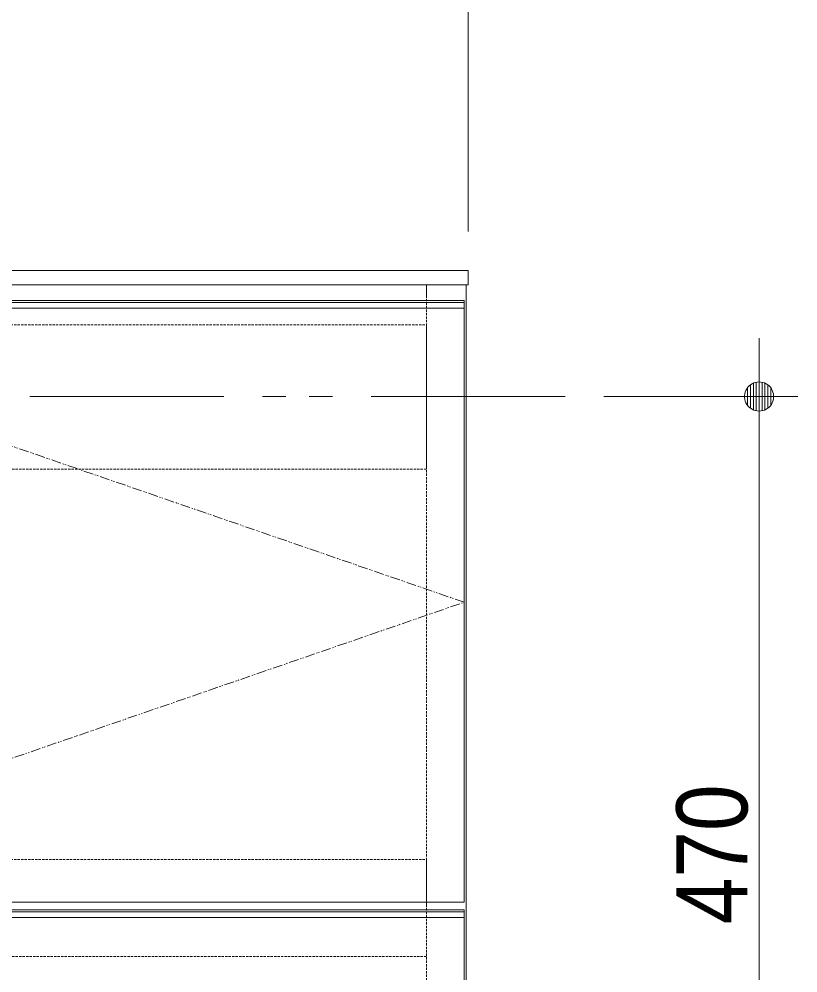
# Model space of a CAD drawing. Units: millimetres, scale not verified. Extents: x -6062 to 6062, y -3045 to 3045.
# Drawn here: x -1849 to -1447.5, y -1742 to -1250.5 of the extents above; entities that cross this region are included whole.
import ezdxf
from ezdxf.enums import TextEntityAlignment as Align

# ---------------------------------------------------------------- set-up
doc = ezdxf.new("R2010")
doc.units = ezdxf.units.MM
doc.header["$LTSCALE"] = 20
doc.linetypes.add('DASHED1', pattern=[1.8, 1.2, -0.6])
doc.linetypes.add('DOUBLE_CHAIN1', pattern=[8.8, 5, -1, 0.6, -0.6, 0.6, -1])
for name, color, linetype, lineweight in [('0-2_2寸法-2', 7, 'Continuous', 9), ('0-3_0', 7, 'Continuous', 9), ('0-4_2寸法-1', 7, 'Continuous', 9), ('0-5_5ボウル・キャビネット', 7, 'Continuous', 9)]:
    doc.layers.add(name, color=color, linetype=linetype, lineweight=lineweight)
doc.styles.add('ＭＳ Ｐゴシック', font='')
doc.styles.get('ＭＳ Ｐゴシック').set_extended_font_data('MS PGothic')

# ---------------------------------------------------------------- blocks, each defined once
blk = doc.blocks.new('_Dot')
at = {"layer": '0-3_0'}
for p, q in [((-10, 0), (-20, 0)), ((9.78, 2), (-9.78, 2)), ((7.99, 6), (-7.99, 6)), ((9.16, -3.98), (-9.16, -3.98)), ((6, -7.98), (-6, -7.98))]:
    blk.add_line(p, q, dxfattribs=at)
for points in [[(10, 0), (9.92, 1.25), (9.69, 2.49), (9.3, 3.68), (8.76, 4.82), (8.09, 5.88), (7.29, 6.85), (6.37, 7.71), (5.36, 8.44), (4.26, 9.05), (3.09, 9.51), (1.87, 9.82), (0.63, 9.98), (-0.63, 9.98), (-1.87, 9.82), (-3.09, 9.51), (-4.26, 9.05), (-5.36, 8.44), (-6.37, 7.71), (-7.29, 6.85), (-8.09, 5.88), (-8.76, 4.82), (-9.3, 3.68), (-9.69, 2.49), (-9.92, 1.25), (-10, 0), (0, 0)], [(-10, 0), (-9.92, -1.25), (-9.69, -2.49), (-9.3, -3.68), (-8.76, -4.82), (-8.09, -5.88), (-7.29, -6.85), (-6.37, -7.71), (-5.36, -8.44), (-4.26, -9.05), (-3.09, -9.51), (-1.87, -9.82), (-0.63, -9.98), (0.63, -9.98), (1.87, -9.82), (3.09, -9.51), (4.26, -9.05), (5.36, -8.44), (6.37, -7.71), (7.29, -6.85), (8.09, -5.88), (8.76, -4.82), (9.3, -3.68), (9.69, -2.49), (9.92, -1.25), (10, 0), (0, 0)]]:
    blk.add_lwpolyline(points, close=True, dxfattribs=at)
blk = doc.blocks.new('グループ-21')
at = {"layer": '0-5_5ボウル・キャビネット', "linetype": 'DASHED1'}
blk.add_line((2970, -34110), (2970, -27880), dxfattribs=at)
at = {"layer": '0-5_5ボウル・キャビネット'}
blk.add_line((2970, -34110), (2970, -34160), dxfattribs=at)
blk = doc.blocks.new('グループ-23')
at = {"layer": '0-5_5ボウル・キャビネット', "linetype": 'DASHED1'}
blk.add_line((2970, -40390), (2970, -34160), dxfattribs=at)
blk = doc.blocks.new('グループ-24')
at = {"layer": '0-5_5ボウル・キャビネット'}
blk.add_line((-14560, -34210), (3360, -34210), dxfattribs=at)
for points in [[(-14560, -34190), (3360, -34190), (3360, -34270), (-14560, -34270)], [(-14560, -34270), (3360, -34270), (3360, -40390), (-14560, -40390)]]:
    blk.add_lwpolyline(points, close=True, dxfattribs=at)
blk = doc.blocks.new('グループ-25')
at = {"layer": '0-5_5ボウル・キャビネット'}
blk.add_line((-14560, -27930), (3360, -27930), dxfattribs=at)
for points in [[(-14560, -27910), (3360, -27910), (3360, -27990), (-14560, -27990)], [(-14560, -27990), (3360, -27990), (3360, -34110), (-14560, -34110)]]:
    blk.add_lwpolyline(points, close=True, dxfattribs=at)
at = {"layer": '0-5_5ボウル・キャビネット', "linetype": 'DOUBLE_CHAIN1'}
blk.add_lwpolyline([(3360, -31020), (-5600, -27930), (-14560, -31020), (-5600, -34110)], close=True, dxfattribs=at)
blk = doc.blocks.new('グループ-26')
at = {"layer": '0-5_5ボウル・キャビネット'}
blk.add_line((2970, -27750), (2970, -27880), dxfattribs=at)
for points in [[(-14600, -27600), (3400, -27600), (3400, -27750), (-14600, -27750)], [(-14580, -27750), (3380, -27750), (3380, -41400), (-14580, -41400)]]:
    blk.add_lwpolyline(points, close=True, dxfattribs=at)
at = {"layer": '0-5_5ボウル・キャビネット', "linetype": 'DASHED1'}
for points in [[(-14170, -28160), (2970, -28160), (2970, -29650), (-14170, -29650)], [(-14170, -33670), (2970, -33670), (2970, -34670), (-14170, -34670)]]:
    blk.add_lwpolyline(points, close=True, dxfattribs=at)
at = {"layer": '0-5_5ボウル・キャビネット'}
for name in ['グループ-25', 'グループ-21', 'グループ-24', 'グループ-23']:
    blk.add_blockref(name, (0, 0), dxfattribs=at)

msp = doc.modelspace()

# ---------------------------------------------------------------- linework, layer by layer
at = {"layer": '0-2_2寸法-2'}
for p, q in [((-1467.5, -1429.99), (-1467.5, -1414.99)), ((-1547.5, -1445), (-1447.5, -1445)), ((-1467.5, -1915), (-1467.5, -1445))]:
    msp.add_line(p, q, dxfattribs=at)
at = {"layer": '0-4_2寸法-1'}
for p, q in [((-1617.5, -1360), (-1617.5, -920)), ((-1547.5, -1445), (-1447.5, -1445)), ((-1467.5, -1899.99), (-1467.5, -1460.01))]:
    msp.add_line(p, q, dxfattribs=at)
at = {"layer": '0-5_5ボウル・キャビネット', "linetype": 'DOUBLE_CHAIN1'}
msp.add_line((-1567.5, -1445), (-2567.5, -1445), dxfattribs=at)

# ---------------------------------------------------------------- block references
at = {"layer": '0-2_2寸法-2', "xscale": 0.7503418, "yscale": 0.7503418, "rotation": 270}
msp.add_blockref('_Dot', (-1467.5, -1445), dxfattribs=at)
at = {"layer": '0-4_2寸法-1', "xscale": 0.7503418, "yscale": 0.7503418, "rotation": 90}
msp.add_blockref('_Dot', (-1467.5, -1445), dxfattribs=at)
at = {"layer": '0-5_5ボウル・キャビネット', "xscale": 0.05, "yscale": 0.05}
msp.add_blockref('グループ-26', (-1787.5, 0), dxfattribs=at)

# ---------------------------------------------------------------- texts
at = {"layer": '0-4_2寸法-1', "style": 'ＭＳ Ｐゴシック', "width": 0.9}
msp.add_text('470', height=36.66, rotation=90, dxfattribs=at).set_placement((-1462.54, -1716.89), align=Align.BOTTOM_LEFT)

doc.saveas('drawing.dxf')
